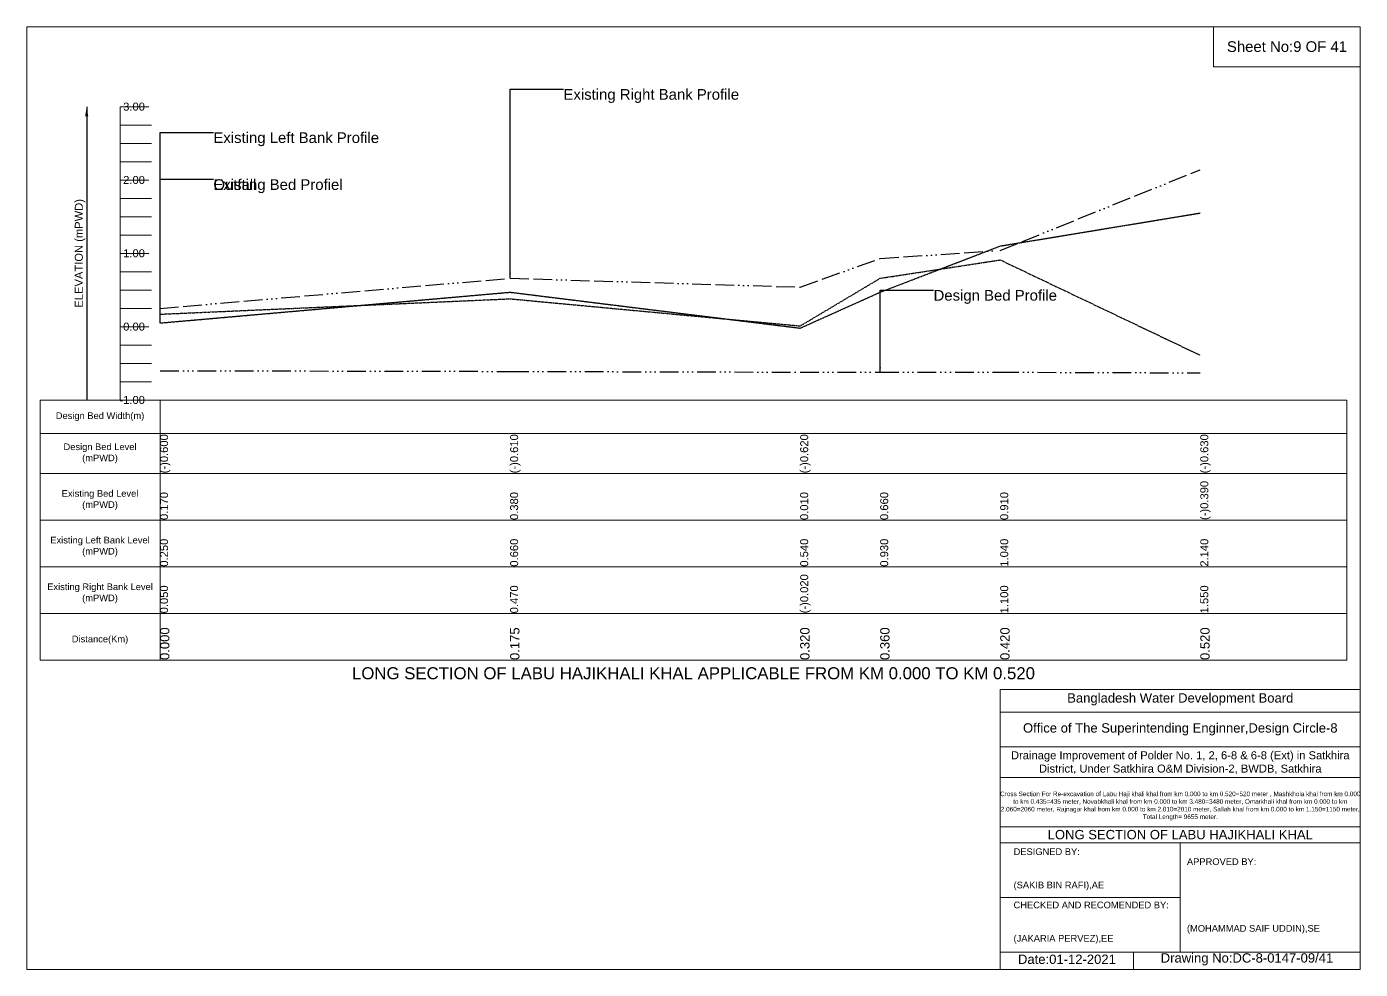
# Model space of a CAD drawing. Header units: inches. Extents: x 93000 to 506000, y -4242 to 0.
# Drawn here: x 180000 to 186000, y -4242 to 0 of the extents above; entities that cross this region are included whole.
import ezdxf

# ---------------------------------------------------------------- set-up
doc = ezdxf.new("R2010")
doc.units = ezdxf.units.IN
doc.header["$LTSCALE"] = 7
doc.header["$MEASUREMENT"] = 0
for name, pattern in [('ACAD_ISO14W100', [24, 12, -3, 0, -3, 0, -3, 0, -3]), ('ACAD_ISO15W100', [39, 12, -3, 12, -3, 0, -3, 0, -3, 0, -3]), ('DASHDOT2', [0.5, 0.25, -0.125, 0, -0.125]), ('DASHED2', [0.375, 0.25, -0.125])]:
    doc.linetypes.add(name, pattern=pattern)
for name, color, linetype, lineweight in [('Cross section Data Border', 7, 'Continuous', 9), ('Design Bed Level Long Section', 7, 'ACAD_ISO14W100', 25), ('Existing Bed Level for Long Section', 7, 'DASHDOT2', 25), ('Existing Left Bank of Long section', 7, 'DASHED2', 25), ('Existing Right Bank of Long Section', 7, 'ACAD_ISO15W100', 25), ('Long Section Border', 7, 'Continuous', 9), ('Long Section Labels', 7, 'Continuous', 9), ('Vscale for Long Section', 7, 'Continuous', 9)]:
    doc.layers.add(name, color=color, linetype=linetype, lineweight=lineweight)
doc.styles.get("Standard").update_dxf_attribs({"font": 'arial.ttf'})
doc.dimstyles.get("Standard").update_dxf_attribs({"dimtxt": 0.18, "dimasz": 0.18, "dimexe": 0.18, "dimexo": 0.0625, "dimgap": 0.09, "dimtad": 0, "dimtih": 1, "dimtoh": 1, "dimdec": 4, "dimzin": 0, "dimdsep": 46, "dimtxsty": 'Standard', "dimcen": 0.09, "dimadec": 0, "dimazin": 0, "dimtfac": 1, "dimtdec": 4, "dimtofl": 0, "dimtmove": 0, "dimatfit": 3, "dimfxl": 1, "dimtolj": 1, "dimtzin": 0, "dimarcsym": 0})

msp = doc.modelspace()

# ---------------------------------------------------------------- linework, layer by layer
at = {"layer": 'Cross section Data Border'}
for points in [[(180000, 0), (186000, 0), (186000, -4242), (180000, -4242)], [(185340, 0), (186000, 0), (186000, -180), (185340, -180)]]:
    msp.add_lwpolyline(points, close=True, dxfattribs=at)
for points in [[(184380, -4242), (184380, -2982), (186000, -2982)], [(184380, -3084), (186000, -3084)], [(184380, -3240), (186000, -3240)], [(184380, -3378), (186000, -3378)], [(184380, -3600), (186000, -3600)], [(184380, -3672), (186000, -3672)], [(185190, -3672), (185190, -4164)], [(184380, -3918), (185190, -3918)], [(184380, -4164), (186000, -4164)], [(184980, -4164), (184980, -4242)]]:
    msp.add_lwpolyline(points, dxfattribs=at)
at = {"layer": 'Design Bed Level Long Section'}
msp.add_lwpolyline([(180600, -1548), (182175, -1551.3), (183480, -1554.6), (183840, -1554.6), (184380, -1554.6), (185280, -1557.9)], dxfattribs=at)
at = {"layer": 'Existing Bed Level for Long Section'}
msp.add_lwpolyline([(180600, -1293.9), (182175, -1224.6), (183480, -1346.7), (183840, -1132.2), (184380, -1049.7), (185280, -1478.7)], dxfattribs=at)
at = {"layer": 'Existing Left Bank of Long section'}
msp.add_lwpolyline([(180600, -1333.5), (182175, -1194.9), (183480, -1356.6), (183840, -1194.9), (184380, -987), (185280, -838.5)], dxfattribs=at)
at = {"layer": 'Existing Right Bank of Long Section'}
msp.add_lwpolyline([(180600, -1267.5), (182175, -1132.2), (183480, -1171.8), (183840, -1043.1), (184380, -1006.8), (185280, -643.8)], dxfattribs=at)
at = {"layer": 'Long Section Border'}
msp.add_lwpolyline([(180060, -1680), (185940, -1680), (185940, -2850), (180060, -2850)], close=True, dxfattribs=at)
for points in [[(180600, -1680), (180600, -2850)], [(180060, -1830), (185940, -1830)], [(180060, -2010), (185940, -2010)], [(180060, -2220), (185940, -2220)], [(180060, -2430), (185940, -2430)], [(180060, -2640), (185940, -2640)]]:
    msp.add_lwpolyline(points, dxfattribs=at)
at = {"layer": 'Vscale for Long Section'}
for points in [[(180420, -1680), (180420, -1350), (180420, -1020), (180420, -690), (180420, -360)], [(180420, -360), (180550, -360)], [(180420, -442.5), (180562, -442.5)], [(180420, -525), (180562, -525)], [(180420, -607.5), (180562, -607.5)], [(180420, -690), (180550, -690)], [(180420, -772.5), (180562, -772.5)], [(180420, -855), (180562, -855)], [(180420, -937.5), (180562, -937.5)], [(180420, -1020), (180550, -1020)], [(180420, -1102.5), (180562, -1102.5)], [(180420, -1185), (180562, -1185)], [(180420, -1267.5), (180562, -1267.5)], [(180420, -1350), (180550, -1350)], [(180420, -1432.5), (180562, -1432.5)], [(180420, -1515), (180562, -1515)], [(180420, -1597.5), (180562, -1597.5)], [(180420, -1680), (180550, -1680)]]:
    msp.add_lwpolyline(points, dxfattribs=at)

# ---------------------------------------------------------------- texts
at = {"layer": 'Cross section Data Border', "attachment_point": 5}
for s, insert, char_height in [('Sheet No:9 OF 41', (185670, -90), 48), ('Bangladesh Water Development Board', (185190, -3027), 42), ('Office of The Superintending Enginner,Design Circle-8', (185190, -3162), 42)]:
    msp.add_mtext(s, dxfattribs=dict(at, insert=insert, char_height=char_height))
at = {"layer": 'Cross section Data Border'}
for s, insert, char_height, width, attachment_point in [('Drainage Improvement of Polder No. 1, 2, 6-8 & 6-8 (Ext) in Satkhira District, Under Satkhira O&M Division-2, BWDB, Satkhira', (185190, -3312), 36, 1680, 5), ('Cross Section For Re-excavation of Labu Haji khali khal from km 0.000 to km 0.520=520 meter , Mashkhola khal from km 0.000 to km 0.435=435 meter, Novabkhali khal from km 0.000 to km 3.480=3480 meter, Omarkhali khal from km 0.000 to km 2.060=2060 meter, Rajnagar khal from km 0.000 to km 2.010=2010 meter, Sallah khal from km 0.000 to km 1.150=1150 meter, Total Length= 9655 meter. ', (185190, -3507), 20.5611, 1620, 5), ('LONG SECTION OF LABU HAJIKHALI KHAL', (185190, -3636), 42, 1680, 5), ('DESIGNED BY:^J^J^J(SAKIB BIN RAFI),AE', (184440, -3792), 30, 840, 4), ('APPROVED BY:^J^J^J^J^J^J(MOHAMMAD SAIF UDDIN),SE', (185220, -3912), 30, 840, 4), ('CHECKED AND RECOMENDED BY:^J^J^J(JAKARIA PERVEZ),EE', (184440, -4032), 30, 840, 4), ('Date:01-12-2021', (184680, -4197), 42, 840, 5), ('Drawing No:DC-8-0147-09/41', (185490, -4197), 42, 1320, 5)]:
    msp.add_mtext(s, dxfattribs=dict(at, insert=insert, char_height=char_height, width=width, attachment_point=attachment_point))
at = {"layer": 'Long Section Border', "attachment_point": 5}
for s, insert, char_height in [('Design Bed Width(m)', (180330, -1755), 30), ('Design Bed Level^J(mPWD)', (180330, -1920), 30), ('Existing Bed Level^J(mPWD)', (180330, -2130), 30), ('Existing Left Bank Level^J(mPWD)', (180330, -2340), 30), ('Existing Right Bank Level^J(mPWD)', (180330, -2550), 30), ('Distance(Km)', (180330, -2760), 30), ('LONG SECTION OF LABU HAJIKHALI KHAL APPLICABLE FROM KM 0.000 TO KM 0.520', (183000, -2910), 54)]:
    msp.add_mtext(s, dxfattribs=dict(at, insert=insert, char_height=char_height))
at = {"layer": 'Long Section Labels', "char_height": 48, "attachment_point": 1}
for s, insert in [('Existing Right Bank Profile', (182415, -280.8)), ('Existing Left Bank Profile', (180840, -475.5)), ('Outfall', (180840, -686.7)), ('Existing Bed Profiel', (180840, -686.7)), ('Design Bed Profile', (184080, -1185))]:
    msp.add_mtext(s, dxfattribs=dict(at, insert=insert))
at = {"layer": 'Vscale for Long Section', "char_height": 36, "attachment_point": 6}
for s, insert in [('3.00', (180532, -360)), ('2.00', (180532, -690)), ('1.00', (180532, -1020)), ('0.00', (180532, -1350)), ('-1.00', (180532, -1680))]:
    msp.add_mtext(s, dxfattribs=dict(at, insert=insert))
at = {"layer": 'Vscale for Long Section', "rotation": 90}
for s, insert, char_height, attachment_point in [('ELEVATION (mPWD)', (180240, -1020), 36, 5), ('(-)0.600', (180600, -2010), 36, 1), ('(-)0.610', (182175, -2010), 36, 1), ('(-)0.620', (183480, -2010), 36, 1), ('(-)0.620', (183480, -2010), 36, 1), ('(-)0.620', (183480, -2010), 36, 1), ('(-)0.630', (185280, -2010), 36, 1), ('0.170', (180600, -2220), 36, 1), ('0.380', (182175, -2220), 36, 1), ('0.010', (183480, -2220), 36, 1), ('0.660', (183840, -2220), 36, 1), ('0.910', (184380, -2220), 36, 1), ('(-)0.390', (185280, -2220), 36, 1), ('0.250', (180600, -2430), 36, 1), ('0.660', (182175, -2430), 36, 1), ('0.540', (183480, -2430), 36, 1), ('0.930', (183840, -2430), 36, 1), ('1.040', (184380, -2430), 36, 1), ('2.140', (185280, -2430), 36, 1), ('0.050', (180600, -2640), 36, 1), ('0.470', (182175, -2640), 36, 1), ('0.470', (182175, -2640), 36, 1), ('(-)0.020', (183480, -2640), 36, 1), ('1.100', (184380, -2640), 36, 1), ('1.550', (185280, -2640), 36, 1), ('0.000', (180600, -2850), 42, 1), ('0.175', (182175, -2850), 42, 1), ('0.320', (183480, -2850), 42, 1), ('0.360', (183840, -2850), 42, 1), ('0.420', (184380, -2850), 42, 1), ('0.520', (185280, -2850), 42, 1)]:
    msp.add_mtext(s, dxfattribs=dict(at, insert=insert, char_height=char_height, attachment_point=attachment_point))

# ---------------------------------------------------------------- leaders
at = {"layer": 'Long Section Labels', "annotation_type": 0, "has_hookline": 1, "hookline_direction": 0}
for points, text_width in [([(182175, -1132.2), (182175, -280.8), (182414.9, -280.8)], 782), ([(180600, -1333.5), (180600, -475.5), (180839.9, -475.5)], 737.4), ([(180600, -1293.9), (180600, -686.7), (180839.9, -686.7)], 571.4), ([(180600, -1293.9), (180600, -686.7), (180839.9, -686.7)], 185.8), ([(183840, -1554.6), (183840, -1185), (184079.9, -1185)], 547.4)]:
    msp.add_leader(points, dimstyle='Standard', override={"dimasz": 21.6}, dxfattribs=dict(at, text_width=text_width))
at = {"layer": 'Vscale for Long Section'}
msp.add_leader([(180270, -360), (180270, -1680)], dimstyle='Standard', override={"dimasz": 43.2}, dxfattribs=at)

doc.saveas('drawing.dxf')
